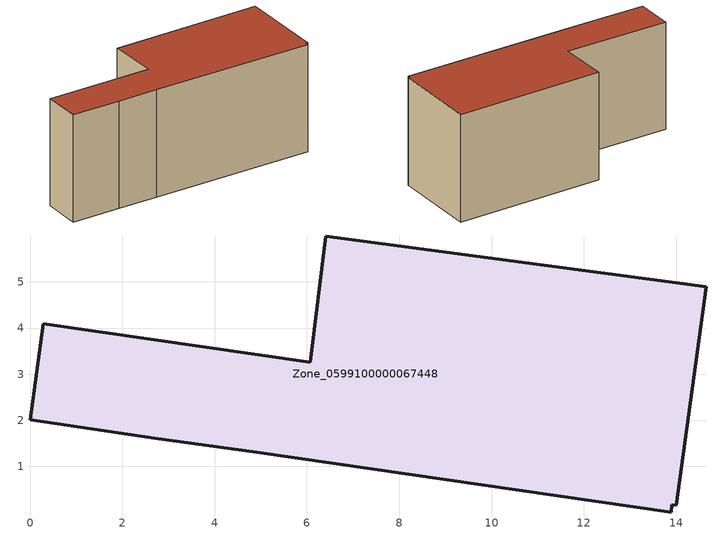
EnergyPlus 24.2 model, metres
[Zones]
Zone_0599100000067448
 floor ground (C_G): 2.71,1.61 0,2.01 0.28,4.1 6.07,3.26 6.4,6 14.66,4.9 14.01,0.15 13.91,0.17 13.89,0.01 4.91,1.31 z0
 wall outside (C_F): 6.07,3.26 0.28,4.1 0,2.01 2.71,1.61 4.91,1.31 13.89,0.01 13.91,0.17 14.01,0.15 14.66,4.9 6.4,6 6.07,3.26 z0:6.08
 roof outside (C_R): 13.89,0.01 13.91,0.17 14.01,0.15 14.66,4.9 6.4,6 6.07,3.26 0.28,4.1 0,2.01 2.71,1.61 4.91,1.31 z6.08
[BUILDING]
Pand.0599100000067448: North Axis=0; Terrain=City; Loads Convergence Tolerance Value=0.04; Temperature Convergence Tolerance Value=0.4; Solar Distribution=FullExterior; Maximum Number of Warmup Days=25; Minimum Number of Warmup Days=1
[Site:Location]
Rotterdam.The.Hague.AP_ZH_NLD Design_Conditions: Latitude=51.96; Longitude=4.45; Time Zone=1; Elevation=-4.5
[SITE:GROUNDTEMPERATURE:BUILDINGSURFACE]
18, 18, 18, 18, 18, 18, 18, 18, 18, 18, 18, 18
[MATERIAL] Thermal Absorptance=0.9; Solar Absorptance=0.7; Visible Absorptance=0.7
Name | Roughness | Thickness | Conductivity | Density | Specific Heat
G.TI.1946 | MediumSmooth | 0.15 | 1 | 540 | 1210
F.TI.1946 | Rough | 0.3 | 0.857143 | 1920 | 840
R.TI.1946 | MediumRough | 0.2 | 0.1 | 1500 | 1000
[CONSTRUCTION]
C_G: G.TI.1946
C_F: F.TI.1946
C_R: R.TI.1946
[ZONE]
Zone_0599100000067448: Type=1; Multiplier=1; Ceiling Height=Autocalculate; Volume=Autocalculate; Floor Area=autocalculate; Part of Total Floor Area=Yes
[ZONEINFILTRATION:DESIGNFLOWRATE]
Infil_Zone_0599100000067448: Zone or ZoneList or Space or SpaceList=Zone_0599100000067448; Schedule=AlwaysOn; Design Flow Rate Calculation Method=Flow/Area; Flow Rate per Floor Area=0.003; Constant Term Coefficient=1; Temperature Term Coefficient=0; Velocity Term Coefficient=0; Velocity Squared Term Coefficient=0
[HVACTEMPLATE:ZONE:IDEALLOADSAIRSYSTEM]
Zone_0599100000067448: Maximum Heating Supply Air Temperature=50; Minimum Cooling Supply Air Temperature=13; Maximum Heating Supply Air Humidity Ratio=0.0156; Minimum Cooling Supply Air Humidity Ratio=0.0077; Heating Limit=NoLimit; Cooling Limit=NoLimit; Dehumidification Control Type=ConstantSensibleHeatRatio; Cooling Sensible Heat Ratio=0.7; Dehumidification Setpoint=60; Humidification Control Type=None; Humidification Setpoint=30; Outdoor Air Method=None; Outdoor Air Flow Rate per Person=0.00944; Outdoor Air Flow Rate per Zone Floor Area=0; Outdoor Air Flow Rate per Zone=0; Demand Controlled Ventilation Type=None; Outdoor Air Economizer Type=NoEconomizer; Heat Recovery Type=None; Sensible Heat Recovery Effectiveness=0.7; Latent Heat Recovery Effectiveness=0.65
[ZONECONTROL:THERMOSTAT]
ThermostatControl_Zone_0599100000067448: Zone or ZoneList=Zone_0599100000067448; Control Type Schedule=DualSetpointControlType; Control 1=Thermostat_Zone_0599100000067448; Temperature Difference Between Cutout And Setpoint=0
[THERMOSTATSETPOINT:DUALSETPOINT]
Thermostat_Zone_0599100000067448: Heating Setpoint Temperature Schedule=HeatingSetpoint_Zone_0599100000067448; Cooling Setpoint Temperature Schedule=CoolingSetpoint_Zone_0599100000067448
[SCHEDULE:COMPACT]
HeatingSetpoint_Zone_0599100000067448: Through: 12/31, For: AllDays, Until: 24:00, 21
CoolingSetpoint_Zone_0599100000067448: Through: 12/31, For: AllDays, Until: 24:00, 24
DualSetpointControlType: Through: 12/31, For: AllDays, Until: 24:00, 4
AlwaysOn: Through: 12/31, For: AllDays, Until: 24:00, 1
